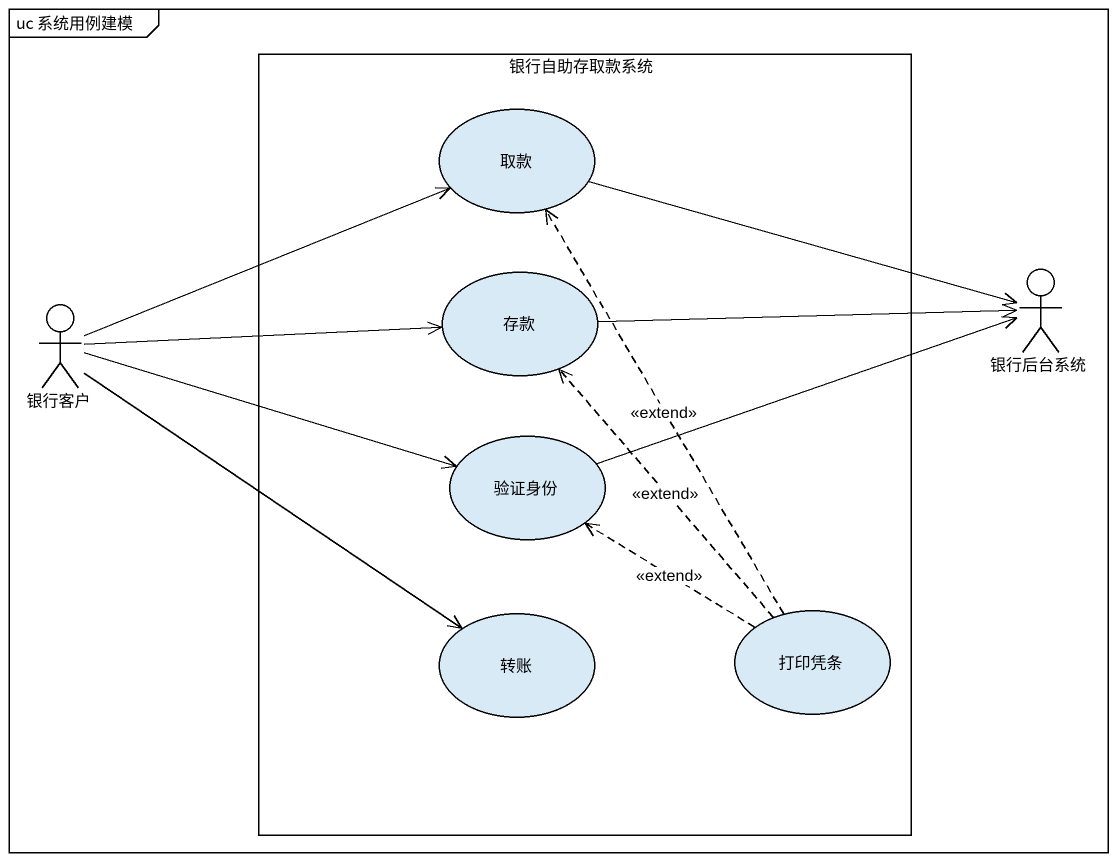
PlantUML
@startuml
mainframe uc 系统用例建模
rectangle 银行自助存取款系统 {
  usecase 取款
  usecase 存款
  usecase 验证身份
  usecase 转账
  usecase 打印凭条
}
actor 银行客户
actor 银行后台系统
取款 -right-> 银行后台系统
银行客户 -right-> 取款
银行客户 -right-> 存款
银行客户 -right-> 验证身份
银行客户 --> 转账
存款 -right-> 银行后台系统
验证身份 -right-> 银行后台系统
打印凭条 .up.> 取款 : <<extend>>
打印凭条 .up.> 存款 : <<extend>>
打印凭条 .up.> 验证身份 : <<extend>>
@enduml
